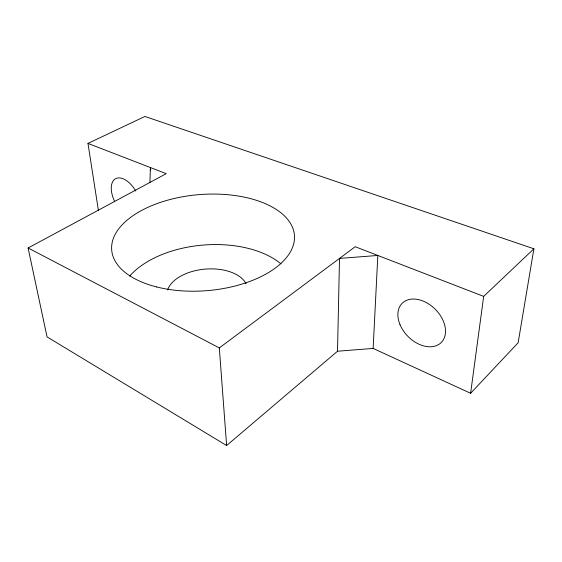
<?xml version="1.0" encoding="UTF-8"?>
<svg xmlns="http://www.w3.org/2000/svg" width="562" height="562" viewBox="0 0 562 562"><rect width="100%" height="100%" fill="white"/><g stroke="black" fill="none" stroke-linecap="round" stroke-linejoin="round"><path stroke-width="0.84" d="M87.967 143.408L166.233 173.665L28.1 247.983L47.046 336.884L226.619 445.533L337.516 351.229L339.511 258.415L377.826 255.457L373.14 348.419L470.612 393.295L518.129 342.778L533.9 248.797L144.919 116.467L87.967 143.408L98.455 210.743M149.935 182.432L150.398 167.539L150.693 170.153M470.612 393.295L483.671 296.378L533.9 248.797M226.619 445.533L219.321 347.913L355.219 246.718L483.671 296.378M337.516 351.229L373.14 348.419M28.1 247.983L219.321 347.913M114.69 201.47A21.328 11.781 61 0 1 115.779 178.611A21.328 11.781 61 0 1 135.765 191.01M167.617 289.922A40.464 23.232 -4.7 0 1 205.636 269.072A40.464 23.232 -4.7 0 1 246.107 283.845M129.667 276.118A88.016 50.678 -4.7 0 1 280.937 263.838M156.629 286.943A91.662 48.177 -4.6 0 0 294.502 237.81A91.662 48.177 -4.6 0 0 158.027 203.226A91.662 48.177 -4.6 0 0 156.629 286.943M399.94 324.436A27.7 19.256 45.2 0 0 440.98 342.792A27.7 19.256 45.2 0 0 424.169 301.513A27.7 19.256 45.2 0 0 399.94 324.436"/></g></svg>
